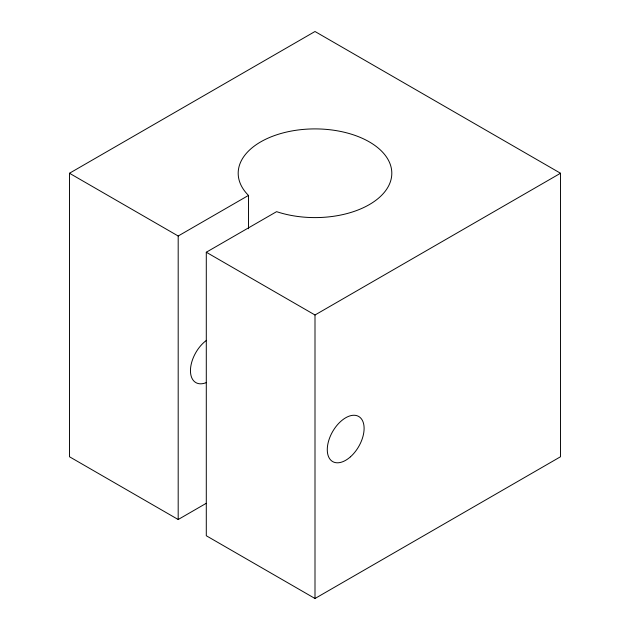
<?xml version="1.0" encoding="UTF-8"?>
<svg xmlns="http://www.w3.org/2000/svg" width="630" height="630" viewBox="0 0 630 630"><rect width="100%" height="100%" fill="white"/><g stroke="black" fill="none" stroke-linecap="round" stroke-linejoin="round"><path stroke-width="0.94" d="M69.481 173.25L315 31.5L560.519 173.25L560.519 456.75L315 598.5L206.293 535.744L206.293 252.236L276.594 211.656A76.805 44.344 0 0 0 390.639 180.952A76.805 44.344 0 0 0 301.66 129.575A76.805 44.344 0 0 0 248.48 195.418L178.188 236.006L69.481 173.25L69.481 456.75L178.188 519.514L206.136 503.37M206.293 252.236L315 315L560.519 173.25M315 315L315 598.5M248.48 195.418L248.48 228.777M178.188 236.006L178.188 519.514M206.467 382.512A26.043 15.033 -60 0 1 190.457 370.668A26.043 15.033 -60 0 1 206.467 340.35M350.453 456.821A26.043 15.033 -60 0 0 358.714 416.477A26.043 15.033 -60 0 0 327.907 443.796A26.043 15.033 -60 0 0 350.453 456.821"/></g></svg>
